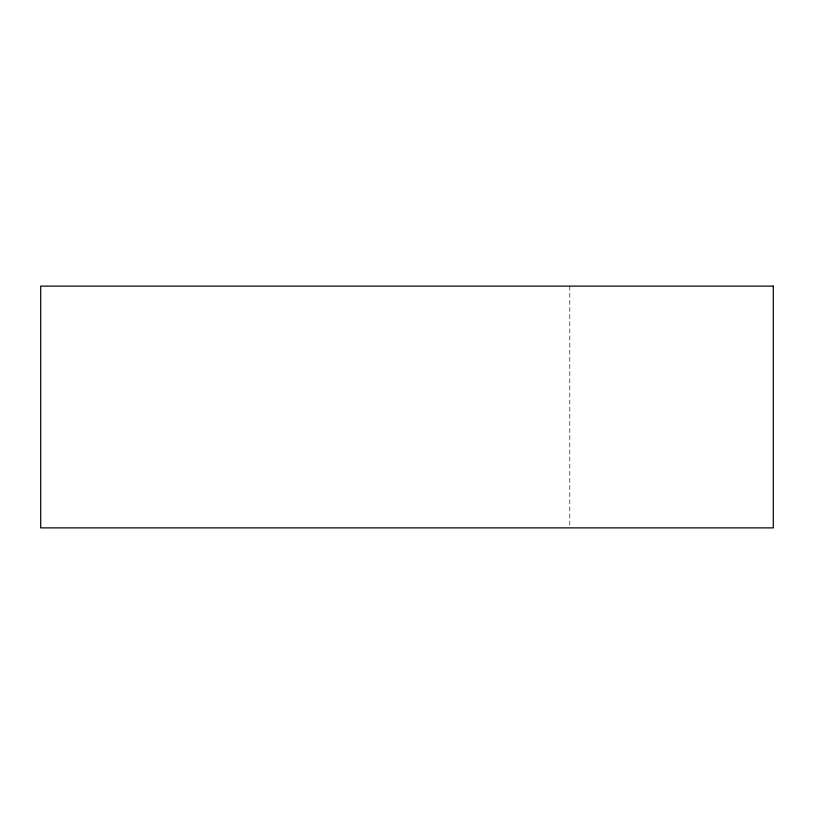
<?xml version="1.0" encoding="UTF-8"?>
<svg xmlns="http://www.w3.org/2000/svg" width="814" height="814" viewBox="0 0 814 814"><rect width="100%" height="100%" fill="white"/><g stroke="black" fill="none" stroke-linecap="round" stroke-linejoin="round"><path stroke-width="0.61" stroke-dasharray="4.07 3.05" d="M569.8 286.121L569.8 526.617"/><path stroke-width="1.22" d="M773.3 286.121L40.7 286.121L40.7 527.879L773.3 527.879L773.3 286.121"/></g></svg>
